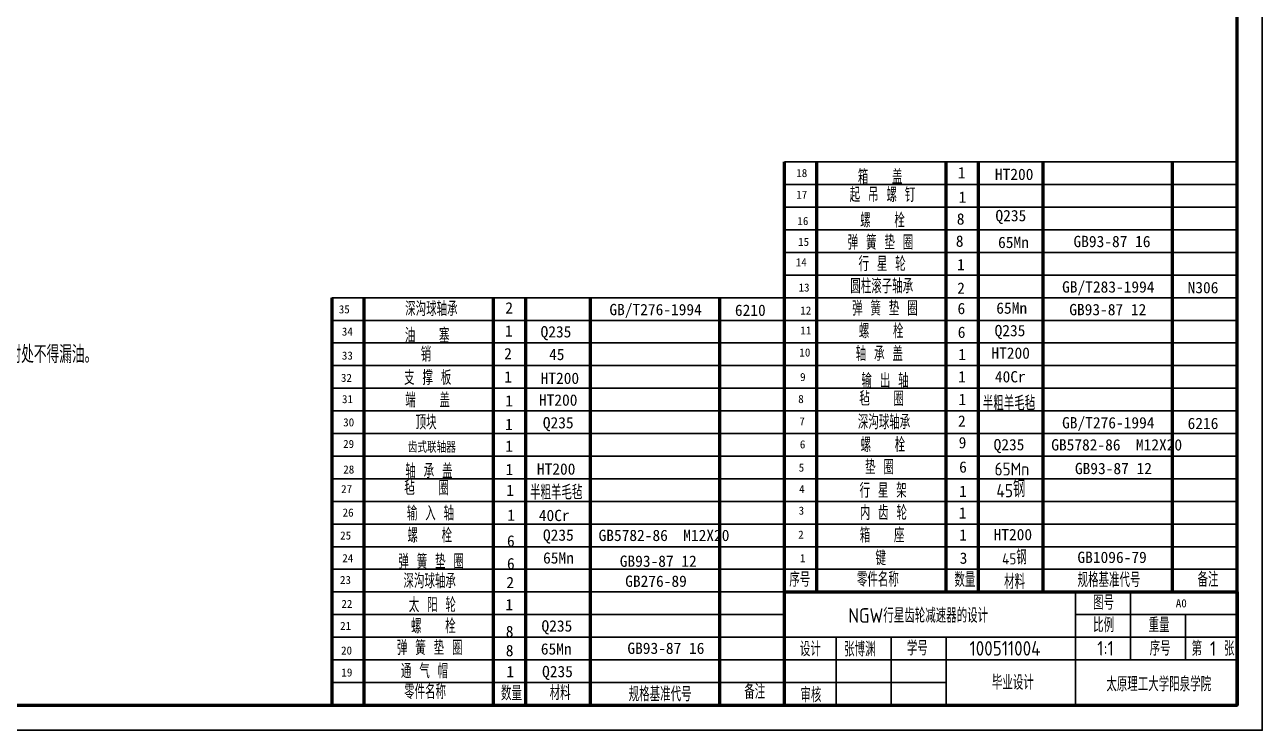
# Model space of a CAD drawing. Header units: millimetres. Extents: x -5 to 3318, y -968 to 297.
# Drawn here: x 2825.9 to 3318, y -825.8 to -545.2 of the extents above; entities that cross this region are included whole.
import ezdxf

# ---------------------------------------------------------------- set-up
doc = ezdxf.new("R2010")
doc.units = ezdxf.units.MM
doc.header["$LTSCALE"] = 0.25
for name, color, linetype, lineweight in [('xi', 7, 'Continuous', 35), ('粗实线', 7, 'Continuous', 70), ('细实线', 7, 'Continuous', 35)]:
    doc.layers.add(name, color=color, linetype=linetype, lineweight=lineweight)
doc.styles.add('工程字', font='gbenor.shx', dxfattribs={"bigfont": 'gbcbig.shx'})
doc.styles.add('标注', font='gbenor.shx', dxfattribs={"height": 7, "bigfont": 'gbcbig.shx'})

msp = doc.modelspace()

# ---------------------------------------------------------------- linework, layer by layer
at = {"layer": '粗实线'}
for p, q in [((3127.978, -770.762), (3127.978, -599.762)), ((3140.836, -770.762), (3140.836, -599.762)), ((3192.264, -770.762), (3192.264, -599.762)), ((3205.121, -770.762), (3205.121, -599.762)), ((3230.836, -770.762), (3230.836, -599.762)), ((3282.264, -770.762), (3282.264, -599.762)), ((2947.978, -653.762), (2947.978, -815.762)), ((2960.836, -815.762), (2960.836, -653.762)), ((3012.264, -815.762), (3012.264, -653.762)), ((3025.121, -815.762), (3025.121, -653.762)), ((3050.836, -815.762), (3050.836, -653.762)), ((3102.264, -815.762), (3102.264, -653.762)), ((3127.978, -815.762), (3127.978, -770.762)), ((3127.978, -770.762), (3307.978, -770.762)), ((3307.978, -770.762), (3307.978, -815.762))]:
    msp.add_line(p, q, dxfattribs=at)
msp.add_lwpolyline([(2153.795, -815.762), (3307.978, -815.762), (3307.978, 5.238), (2153.795, 5.238)], dxfattribs=at)
at = {"layer": '细实线'}
for p, q in [((3127.978, -815.762), (3127.978, -599.762)), ((3127.978, -599.762), (3307.978, -599.762)), ((3127.978, -608.762), (3307.978, -608.762)), ((3127.978, -617.762), (3307.978, -617.762)), ((3127.978, -626.762), (3307.978, -626.762)), ((3127.978, -635.762), (3307.978, -635.762)), ((3127.978, -644.762), (3307.978, -644.762)), ((2947.978, -653.762), (3307.978, -653.762)), ((3127.978, -653.762), (3307.978, -653.762)), ((2947.978, -815.762), (2947.978, -662.762)), ((2947.978, -662.762), (3307.978, -662.762)), ((2947.978, -671.762), (3307.978, -671.762)), ((2947.978, -680.762), (3307.978, -680.762)), ((2947.978, -689.762), (3307.978, -689.762)), ((2947.978, -698.762), (3307.978, -698.762)), ((2947.978, -707.762), (3307.978, -707.762)), ((2947.978, -716.762), (3307.978, -716.762)), ((2947.978, -725.762), (3307.978, -725.762)), ((2947.978, -734.762), (3307.978, -734.762)), ((2947.978, -743.762), (3307.978, -743.762)), ((2947.978, -752.762), (3307.978, -752.762)), ((2947.978, -761.762), (3307.978, -761.762)), ((2947.978, -770.762), (3307.978, -770.762)), ((2947.978, -770.762), (3307.978, -770.762)), ((3243.693, -815.762), (3243.693, -770.762)), ((3265.55, -797.762), (3265.55, -770.762)), ((2947.978, -779.762), (3127.978, -779.762)), ((3243.693, -779.762), (3307.978, -779.762)), ((3287.407, -797.762), (3287.407, -779.762)), ((2947.978, -788.762), (3307.978, -788.762)), ((3148.55, -815.762), (3148.55, -788.762)), ((3170.407, -815.762), (3170.407, -788.762)), ((3192.264, -815.762), (3192.264, -788.762)), ((2947.978, -797.762), (3307.978, -797.762)), ((2947.978, -806.762), (3192.264, -806.762))]:
    msp.add_line(p, q, dxfattribs=at)
msp.add_lwpolyline([(2128.978, -825.762), (3317.978, -825.762), (3317.978, 15.238), (2128.978, 15.238)], close=True, dxfattribs=at)

# ---------------------------------------------------------------- texts
at = {"layer": 'xi', "attachment_point": 1}
for s, insert, char_height in [('18', (3132.685, -602.565), 3.2143), ('17', (3132.685, -611.178), 3.2143), ('16', (3133.137, -621.644), 3.2143), ('15', (3133.415, -629.95), 3.2143), ('14', (3132.49, -638.072), 3.2143), ('13', (3133.6, -648.102), 3.2143), ('35', (2950.782, -656.764), 3.2143), ('12', (3134.302, -657.232), 3.2143), ('34', (2951.989, -665.63), 3.2143), ('11', (3134.302, -665.169), 3.2143), ('10', (3133.932, -673.937), 3.2143), ('33', (2952.01, -675.162), 3.2143), ('9', (3134.209, -683.674), 3.214), ('32', (2951.631, -684.01), 3.2143), ('31', (2952.064, -692.472), 3.2143), ('8', (3133.469, -692.442), 3.214), ('30', (2952.535, -701.706), 3.2143), ('7', (3133.931, -701.303), 3.214), ('29', (2952.504, -710.284), 3.2143), ('6', (3134.116, -710.475), 3.214), ('28', (2952.564, -720.45), 3.2143), ('5', (3133.654, -719.704), 3.214), ('27', (2951.698, -728.256), 3.2143), ('4', (3133.839, -728.234), 3.214), ('26', (2952.302, -737.588), 3.2143), ('3', (3133.654, -736.818), 3.214), ('25', (2951.329, -746.711), 3.2143), ('2', (3133.47, -746.362), 3.214), ('24', (2952.176, -755.728), 3.2143), ('1', (3134.141, -755.737), 3.214), ('23', (2951.256, -764.384), 3.2143), ('22', (2951.813, -773.914), 3.2143), ('21', (2951.305, -782.642), 3.2143), ('20', (2951.687, -792.436), 3.2143), ('19', (2951.809, -801.176), 3.2143)]:
    msp.add_mtext_dynamic_manual_height_columns(s, width=10, gutter_width=12.5, heights=[0], dxfattribs=dict(at, insert=insert, char_height=char_height))
at = {"layer": 'xi', "attachment_point": 1, "style": '工程字'}
for s, width, insert, char_height in [('齿式联轴器', 29.49051, (2978.198, -710.913), 4.5), ('{\\fSimSun|b0|i0|c134|p2;A0}', 10, (3283.595, -773.653), 3.21429)]:
    msp.add_mtext_dynamic_manual_height_columns(s, width=width, gutter_width=12.5, heights=[0], dxfattribs=dict(at, insert=insert, char_height=char_height))
at = {"layer": '细实线', "attachment_point": 5, "style": '工程字'}
for s, insert, char_height, width in [('箱   盖', (3166.062, -605.71), 5.7857, 51.42857), ('起 吊 螺 钉', (3166.968, -612.846), 5.7857, 51.42857), ('螺   栓', (3166.981, -622.966), 5.7857, 51.42857), ('弹 簧 垫 圈', (3166.176, -631.784), 5.7857, 51.42857), ('行 星 轮', (3166.823, -640.322), 5.7857, 51.42857), ('圆柱滚子轴承', (3166.676, -649.173), 5.7857, 51.42857), ('深沟球轴承', (2987.596, -658.197), 5.7857, 51.42857), ('弹 簧 垫 圈', (3167.947, -657.991), 5.7857, 51.42857), ('螺   栓', (3166.444, -666.983), 5.7857, 51.42857), ('油   塞', (2985.927, -668.774), 5.7857, 51.42857), ('销', (2985.457, -676.24), 5.786, 51.42857), ('轴 承 盖', (3165.716, -676.046), 5.7857, 51.42857), ('支 撑 板', (2986.137, -685.561), 5.7857, 51.42857), ('输 出 轴', (3167.994, -686.742), 5.7857, 51.42857), ('端   盖', (2986.106, -694.506), 5.7857, 51.42857), ('毡   圈', (3166.639, -693.908), 5.7857, 51.42857), ('半粗羊毛毡', (3217.265, -695.695), 5.7857, 25.71429), ('顶块', (2985.489, -703.3), 5.7857, 51.42857), ('深沟球轴承', (3167.596, -703.197), 5.7857, 51.42857), ('螺   栓', (3167.128, -712.233), 5.7857, 51.42857), (' 垫 圈', (3164.244, -721.123), 5.7857, 51.42857), ('轴 承 盖', (2986.629, -722.71), 5.7857, 51.42857), ('65Mn', (3218.448, -721.885), 5.1429, 25.71429), ('毡   圈', (2985.709, -729.398), 5.7857, 51.42857), ('半粗羊毛毡', (3037.227, -731.13), 5.7857, 25.71429), ('行 星 架', (3167.224, -730.445), 5.7857, 51.42857), ('{\\H1.167x;45\\H1.286x;钢}', (3218.006, -729.742), 4.5, 25.71429), ('输 入 轴', (2987.232, -739.484), 5.7857, 51.42857), ('内 齿 轮', (3167.343, -739.281), 5.7857, 51.42857), ('螺   栓', (2986.945, -748.284), 5.7857, 51.42857), ('箱   座', (3166.815, -748.234), 5.7857, 51.42857), ('弹 簧 垫 圈', (2987.523, -758.678), 5.7857, 51.42857), ('键', (3166.291, -757.306), 5.786, 51.42857), ('45{\\H1.286x;钢}', (3219.447, -756.953), 4.5, 25.71429), ('序号', (3134.088, -765.829), 5.7857, 51.42857), ('零件名称', (3165.131, -765.803), 5.7857, 51.42857), ('数量', (3199.731, -765.891), 5.7857, 51.42857), ('规格基准代号', (3257.038, -765.98), 5.7857, 51.42857), (' 备注', (3294.834, -765.801), 5.7857, 51.42857), ('深沟球轴承', (2986.935, -766.416), 5.7857, 51.42857), ('材料', (3219.52, -766.645), 5.7857, 51.42857), ('太 阳 轮', (2987.993, -775.932), 5.7857, 51.42857), ('图号', (3254.887, -774.971), 5.7857, 51.42857), ('NGW行星齿轮减速器的设计', (3181.182, -780.14), 5.78571, 59.03617), ('螺   栓', (2988.393, -784.359), 5.7857, 51.42857), ('比例', (3254.887, -783.911), 5.7857, 51.42857), ('重量', (3276.952, -783.908), 5.7857, 51.42857), ('弹 簧 垫 圈', (2986.925, -792.971), 5.7857, 51.42857), (' 设计', (3136.731, -793.462), 5.7857, 51.42857), ('张博渊', (3157.984, -793.558), 5.7857, 51.42857), (' 学号', (3179.276, -793.136), 5.7857, 51.42857), ('100511004', (3215.689, -793.201), 5.7857, 51.42857), ('1:1', (3255.67, -793.187), 5.7857, 51.42857), ('序号', (3277.381, -793.187), 5.7857, 51.42857), ('第 1 张', (3298.421, -793.299), 5.7857, 51.42857), ('通 气 帽', (2984.868, -802.209), 5.7857, 51.42857), ('零件名称', (2985.085, -810.49), 5.7857, 51.42857), ('备注', (3116.176, -810.409), 5.7857, 51.42857), ('毕业设计', (3218.804, -806.78), 5.7857, 51.42857), ('太原理工大学阳泉学院', (3276.823, -807.414), 5.7857, 51.42857), ('数量', (3019.46, -810.997), 5.7857, 51.42857), ('材料', (3038.791, -810.909), 5.7857, 51.42857), ('规格基准代号', (3078.564, -811.393), 5.7857, 51.42857), ('审核', (3138.515, -811.729), 5.7857, 51.42857)]:
    msp.add_mtext(s, dxfattribs=dict(at, insert=insert, char_height=char_height, width=width))
at = {"layer": '细实线', "char_height": 4.5}
for s, insert, width, attachment_point in [('1', (3198.458, -604.055), 12.85714, 5), ('HT200', (3219.333, -604.724), 25.71429, 5), ('1', (3198.775, -613.774), 12.85714, 5), ('Q235', (3218.017, -621.676), 25.71429, 5), ('8', (3198.055, -622.461), 12.85714, 5), ('8', (3197.664, -631.294), 12.85714, 5), ('65Mn', (3219.065, -631.787), 25.71429, 5), ('GB93-87 16', (3258.238, -631.438), 51.42857, 5), ('1', (3198.158, -640.603), 12.85714, 5), ('2', (3198.21, -649.954), 12.85714, 5), ('GB/T283-1994', (3256.764, -650.022), 56.05579, 5), ('N306', (3294.422, -649.77), 25.71429, 5), ('2', (3018.53, -657.796), 12.85714, 5), ('GB/T276-1994', (3076.764, -659.022), 56.05579, 5), ('6210', (3114.422, -658.77), 25.71429, 5), ('6', (3198.34, -658.083), 12.85714, 5), ('65Mn', (3218.348, -657.919), 25.71429, 5), ('GB93-87 12', (3256.55, -658.524), 51.42857, 5), ('1', (3018.375, -667.001), 12.85714, 5), ('Q235', (3037.134, -667.868), 25.71429, 5), ('6', (3198.429, -667.518), 12.85714, 5), ('Q235', (3217.673, -667.398), 25.71429, 5), ('2', (3018.077, -676.011), 12.85714, 5), ('HT200', (3217.942, -675.815), 25.71429, 5), ('45', (3037.457, -676.352), 25.71429, 5), ('1', (3198.631, -676.342), 12.85714, 5), ('1', (3018.121, -685.235), 12.85714, 5), ('HT200', (3038.692, -685.824), 25.71429, 5), ('1', (3198.582, -685.212), 12.85714, 5), ('40Cr', (3217.798, -685.224), 25.71429, 5), ('1', (3018.525, -694.77), 12.85714, 5), ('HT200', (3038.031, -694.488), 25.71429, 5), ('1', (3198.725, -694.197), 12.85714, 5), ('1', (3018.443, -704.127), 12.85714, 5), ('Q235', (3038.036, -704.035), 25.71429, 5), ('2', (3198.53, -702.796), 12.85714, 5), ('GB/T276-1994', (3256.764, -704.022), 56.05579, 5), ('6216', (3294.422, -703.77), 25.71429, 5), ('1', (3018.524, -712.788), 12.85714, 5), ('9', (3198.805, -711.445), 12.85714, 5), ('Q235', (3217.279, -712.77), 25.71429, 5), ('GB5782-86  M12X20', (3234.077, -712.301), 78.61406, 4), ('1', (3018.607, -722.063), 12.85714, 5), ('HT200', (3037.218, -721.913), 25.71429, 5), ('6', (3198.993, -721.114), 12.85714, 5), ('GB93-87 12', (3258.797, -721.71), 51.42857, 5), ('1', (3018.933, -730.339), 12.85714, 5), ('1', (3198.993, -730.696), 12.85714, 5), ('40Cr', (3036.451, -740.372), 25.71429, 5), ('1', (3198.858, -739.334), 12.85714, 5), ('1', (3019.339, -740.222), 12.85714, 5), ('Q235', (3038.093, -748.716), 25.71429, 5), ('GB5782-86  M12X20', (3054.077, -748.301), 78.61406, 4), ('1', (3198.997, -748.09), 12.85714, 5), ('HT200', (3218.806, -747.994), 25.71429, 5), ('6', (3019.193, -750.512), 12.85714, 5), ('6', (3019.193, -759.512), 12.85714, 5), ('65Mn', (3038.141, -757.262), 25.71429, 5), ('GB93-87 12', (3077.816, -758.56), 51.42857, 5), ('3', (3199.178, -757.347), 12.85714, 5), ('GB1096-79', (3258.275, -757.029), 51.42857, 5), ('2', (3018.953, -767), 12.85714, 5), ('GB276-89', (3076.923, -766.521), 56.05579, 5), ('1', (3018.579, -775.827), 12.85714, 5), ('Q235', (3037.511, -784.85), 25.71429, 5), ('8', (3018.71, -786.512), 12.85714, 5), ('8', (3018.71, -794.098), 12.85714, 5), ('65Mn', (3037.242, -793.459), 25.71429, 5), ('GB93-87 16', (3080.855, -793.203), 51.42857, 5), ('1', (3018.975, -802.468), 12.85714, 5), ('Q235', (3037.744, -802.979), 25.71429, 5)]:
    msp.add_mtext(s, dxfattribs=dict(at, insert=insert, width=width, attachment_point=attachment_point))
at = {"layer": '细实线', "insert": (2633.846, -637.777), "char_height": 5, "attachment_point": 1, "style": '标注'}
msp.add_mtext_dynamic_manual_height_columns('1{\\H1.4x;.装配前应用煤油将各部件清洗干净，机体内不得有杂质。\\P2.装配验收按YZB100.9-88规定。\\P3.啮合侧隙jmin=0.14mm。\\P4.在工作转数下空负荷试车正反各1小时，运行应平稳不得有冲击，振动现象，各密封处不得漏油。\\P5.装配时在油标上划最高、最低油位两条红线。\\P6.各机盖、盖端在装配时涂以密封胶。\\P7.外表面涂苹果绿。}', width=366.2959, gutter_width=15, heights=[0], dxfattribs=at)

doc.saveas('drawing.dxf')
